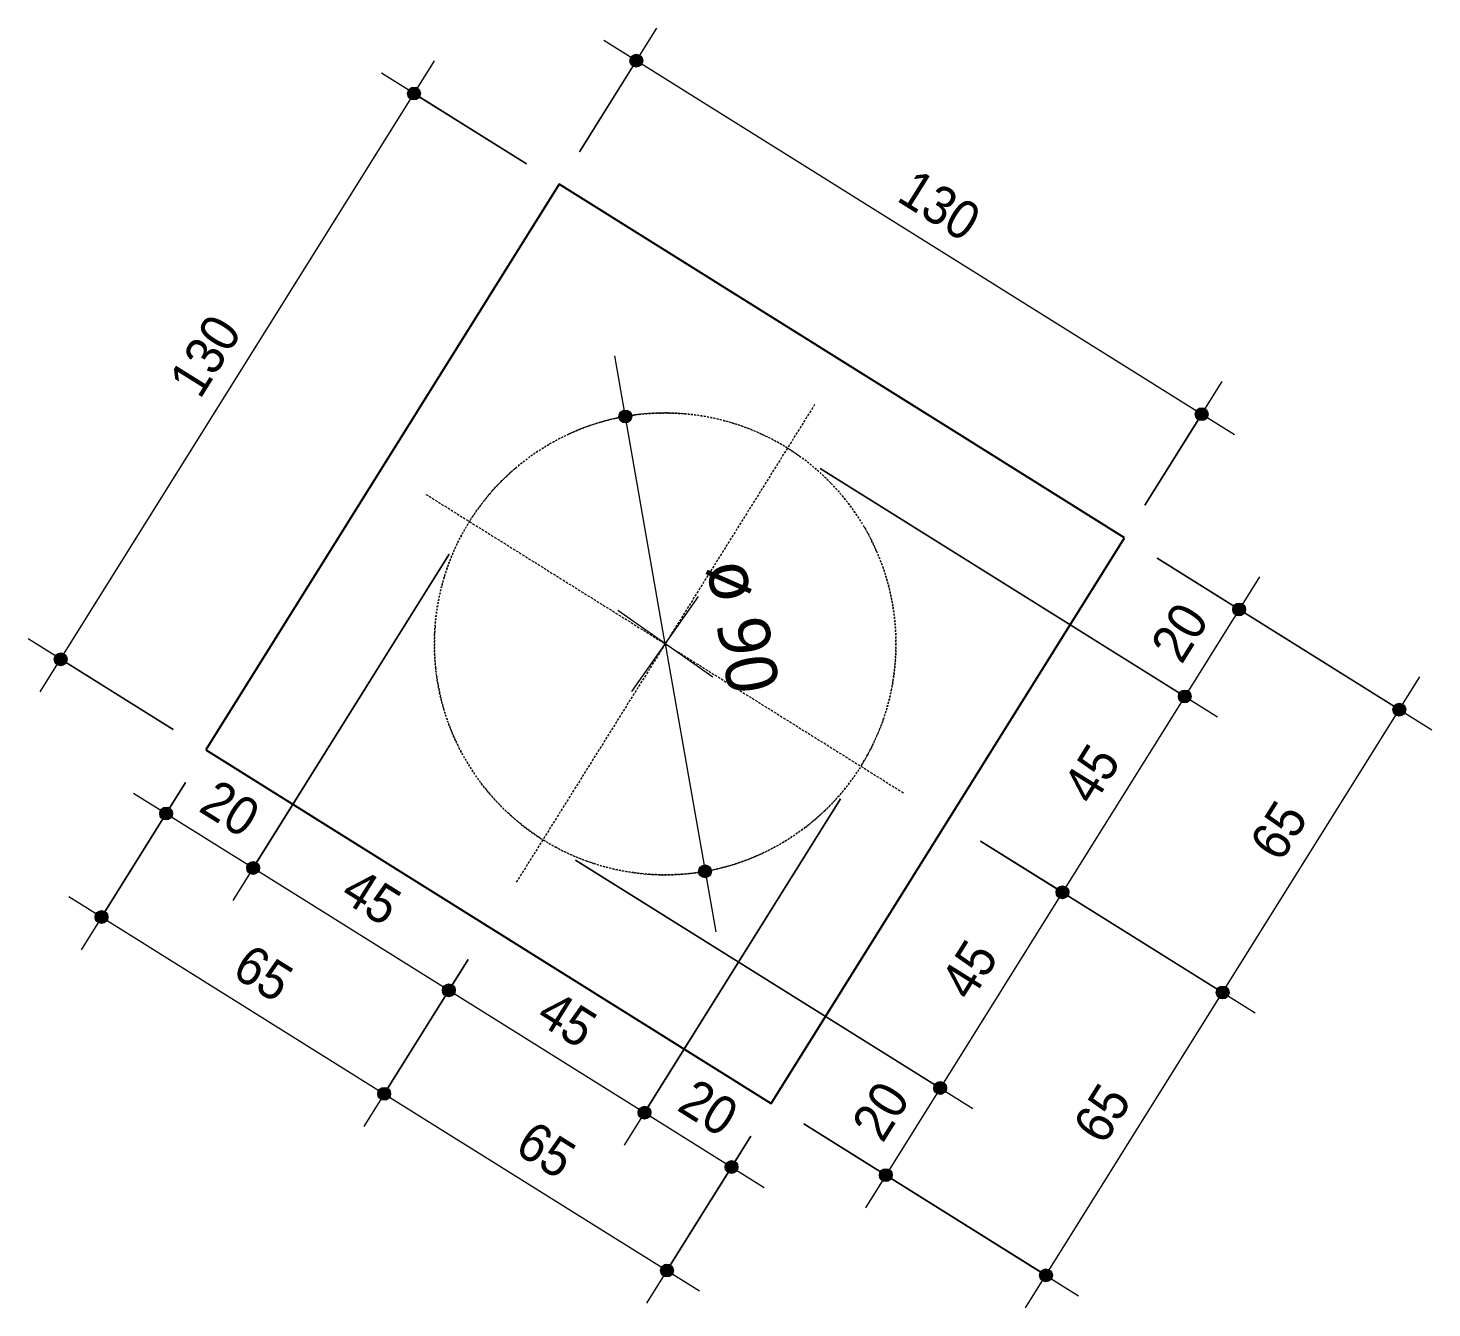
# Model space of a CAD drawing. Header units: centimetres. Extents: x -3523 to 38560, y -3196 to 88043.
# Drawn here: x 35797 to 36070.7, y 2698.8 to 2948.2 of the extents above; entities that cross this region are included whole.
import ezdxf

# ---------------------------------------------------------------- set-up
doc = ezdxf.new("R2010")
doc.units = ezdxf.units.CM
doc.linetypes.add('Hidden', pattern=[0.714375, 0.47625, -0.238125])
doc.linetypes.add('Traço', pattern=[0.635, 0.3175, -0.3175])
for name, color, linetype, lineweight in [('A-ANNO-DIMS', 7, 'Continuous', 9), ('A-ANNO-DIMS-50', 7, 'Continuous', 9), ('S-FNDN', 7, 'Continuous', 25), ('S-FNDN-HDLN', 7, 'Traço', 18)]:
    doc.layers.add(name, color=color, linetype=linetype, lineweight=lineweight)
doc.styles.add('Arial_2', font='arial.ttf', dxfattribs={"width": 0.9, "height": 7.5})
doc.styles.add('Gadugi_6', font='gadugi.ttf', dxfattribs={"height": 10})
doc.dimstyles.new('PED_1_5mm_ESQ_3', dxfattribs={"dimscale": 30.48, "dimtxt": 7.651945, "dimasz": 0.328084, "dimexe": 0.246063, "dimexo": 0.246063, "dimgap": 0.049213, "dimtad": 1, "dimdec": 1, "dimrnd": 0.5, "dimdsep": 46, "dimtxsty": 'Arial_2', "dimblk1": 'DOTSMALL', "dimblk2": 'DOTSMALL', "dimsah": 1, "dimcen": 0.09, "dimdle": 0.246063, "dimazin": 0, "dimtfac": 1, "dimtdec": 4, "dimtix": 1, "dimtmove": 0, "dimatfit": 3, "dimfxl": 1, "dimtvp": 1, "dimtolj": 1, "dimtzin": 0, "dimarcsym": 2})
doc.dimstyles.new('PED_Diâmetro_-_2_5_mm_GADUGI', dxfattribs={"dimscale": 30.48, "dimtxt": 10.371623, "dimasz": 0.328084, "dimexe": 0.393701, "dimexo": 0, "dimgap": 0.246063, "dimtad": 1, "dimjust": 3, "dimrnd": 0.01, "dimdsep": 46, "dimtxsty": 'Gadugi_6', "dimblk1": 'DOTSMALL', "dimblk2": 'DOTSMALL', "dimsah": 1, "dimcen": 0.09, "dimdle": 0.393701, "dimazin": 0, "dimtfac": 1, "dimtdec": 4, "dimtix": 1, "dimtmove": 0, "dimatfit": 2, "dimfxl": 1, "dimtvp": 1, "dimtolj": 1, "dimtzin": 0, "dimarcsym": 2})

# ---------------------------------------------------------------- blocks, each defined once
blk = doc.blocks.new('PED_BLRET-1EST_R01_2019 - 130x130x100-3763689-DT19 - BL190B')
at = {"layer": 'S-FNDN', "linetype": 'Hidden', "lineweight": 18}
for p, q in [((0, 55), (0, -55)), ((-55, 0), (55, 0))]:
    blk.add_line(p, q, dxfattribs=at)
at = {"layer": 'S-FNDN-HDLN'}
blk.add_circle((0, 0), 45, dxfattribs=at)
blk = doc.blocks.new('DIMBLOCK549-DT19 - BL190B')
at = {"layer": 'A-ANNO-DIMS-50'}
h = blk.add_hatch(color=256, dxfattribs=at)
edge = h.paths.add_edge_path(flags=0)
edge.add_arc((35872.25, 2935.46), 1.25, 0, 360)
h = blk.add_hatch(color=256, dxfattribs=at)
edge = h.paths.add_edge_path(flags=0)
edge.add_arc((35803.36, 2825.21), 1.25, 0, 360)
for p, q in [((35799.39, 2818.85), (35876.23, 2941.82)), ((35894.19, 2921.75), (35865.89, 2939.43)), ((35872.25, 2935.46), (35894.19, 2921.75)), ((35825.3, 2811.5), (35797, 2829.18)), ((35803.36, 2825.21), (35825.3, 2811.5))]:
    blk.add_line(p, q, dxfattribs=at)
for centre in [(35872.25, 2935.46), (35803.36, 2825.21)]:
    blk.add_circle(centre, 1.25, dxfattribs=at)
at = {"layer": 'A-ANNO-DIMS-50', "color": 0, "insert": (35824.16, 2879.7), "char_height": 7.5, "width": 18.6472, "attachment_point": 1, "rotation": 58, "line_spacing_factor": 0.941778, "style": 'Arial_2'}
blk.add_mtext('130', dxfattribs=at)
blk = doc.blocks.new('_DotSmall')
at = {"color": 0, "linetype": 'ByBlock', "const_width": 0.5}
blk.add_lwpolyline([(-0.0625, 0, 1), (0.0625, 0, 1)], format="xyb", close=True, dxfattribs=at)
blk = doc.blocks.new('DIMBLOCK550-DT19 - BL190B')
at = {"layer": 'A-ANNO-DIMS-50'}
h = blk.add_hatch(color=256, dxfattribs=at)
edge = h.paths.add_edge_path(flags=0)
edge.add_arc((35915.6, 2941.85), 1.25, 0, 360)
h = blk.add_hatch(color=256, dxfattribs=at)
edge = h.paths.add_edge_path(flags=0)
edge.add_arc((36025.85, 2872.96), 1.25, 0, 360)
for p, q in [((35904.53, 2924.13), (35919.57, 2948.21)), ((35909.24, 2945.83), (36032.21, 2868.99)), ((35915.6, 2941.85), (35904.53, 2924.13)), ((36014.77, 2855.24), (36029.82, 2879.32)), ((36025.85, 2872.96), (36014.77, 2855.24))]:
    blk.add_line(p, q, dxfattribs=at)
for centre in [(35915.6, 2941.85), (36025.85, 2872.96)]:
    blk.add_circle(centre, 1.25, dxfattribs=at)
at = {"layer": 'A-ANNO-DIMS-50', "color": 0, "insert": (35970.09, 2921.06), "char_height": 7.5, "width": 18.6472, "attachment_point": 1, "rotation": 328, "line_spacing_factor": 0.941778, "style": 'Arial_2'}
blk.add_mtext('130', dxfattribs=at)
blk = doc.blocks.new('DIMBLOCK551-DT19 - BL190B')
at = {"layer": 'A-ANNO-DIMS-50'}
h = blk.add_hatch(color=256, dxfattribs=at)
edge = h.paths.add_edge_path(flags=0)
edge.add_arc((35811.32, 2774.97), 1.25, 0, 360)
h = blk.add_hatch(color=256, dxfattribs=at)
edge = h.paths.add_edge_path(flags=0)
edge.add_arc((35866.44, 2740.53), 1.25, 0, 360)
for p, q in [((35827.69, 2801.17), (35807.35, 2768.61)), ((35811.32, 2774.97), (35827.69, 2801.17)), ((35804.96, 2778.95), (35866.44, 2740.53)), ((35882.81, 2766.72), (35862.47, 2734.17)), ((35866.44, 2740.53), (35882.81, 2766.72))]:
    blk.add_line(p, q, dxfattribs=at)
for centre in [(35811.32, 2774.97), (35866.44, 2740.53)]:
    blk.add_circle(centre, 1.25, dxfattribs=at)
at = {"layer": 'A-ANNO-DIMS-50', "color": 0, "insert": (35840.44, 2770.02), "char_height": 7.5, "width": 12.4315, "attachment_point": 1, "rotation": 328, "line_spacing_factor": 0.941778, "style": 'Arial_2'}
blk.add_mtext('65', dxfattribs=at)
blk = doc.blocks.new('DIMBLOCK552-DT19 - BL190B')
at = {"layer": 'A-ANNO-DIMS-50'}
h = blk.add_hatch(color=256, dxfattribs=at)
edge = h.paths.add_edge_path(flags=0)
edge.add_arc((35866.44, 2740.53), 1.25, 0, 360)
h = blk.add_hatch(color=256, dxfattribs=at)
edge = h.paths.add_edge_path(flags=0)
edge.add_arc((35921.57, 2706.08), 1.25, 0, 360)
for p, q in [((35882.81, 2766.72), (35862.47, 2734.17)), ((35866.44, 2740.53), (35882.81, 2766.72)), ((35866.44, 2740.53), (35927.93, 2702.11)), ((35937.93, 2732.28), (35917.59, 2699.72)), ((35921.57, 2706.08), (35937.93, 2732.28))]:
    blk.add_line(p, q, dxfattribs=at)
for centre in [(35866.44, 2740.53), (35921.57, 2706.08)]:
    blk.add_circle(centre, 1.25, dxfattribs=at)
at = {"layer": 'A-ANNO-DIMS-50', "color": 0, "insert": (35895.57, 2735.58), "char_height": 7.5, "width": 12.4315, "attachment_point": 1, "rotation": 328, "line_spacing_factor": 0.941778, "style": 'Arial_2'}
blk.add_mtext('65', dxfattribs=at)
blk = doc.blocks.new('DIMBLOCK553-DT19 - BL190B')
at = {"layer": 'A-ANNO-DIMS-50'}
h = blk.add_hatch(color=256, dxfattribs=at)
edge = h.paths.add_edge_path(flags=0)
edge.add_arc((36029.93, 2760.28), 1.25, 0, 360)
h = blk.add_hatch(color=256, dxfattribs=at)
edge = h.paths.add_edge_path(flags=0)
edge.add_arc((35995.48, 2705.16), 1.25, 0, 360)
for p, q in [((35982.71, 2789.78), (36036.29, 2756.31)), ((36029.93, 2760.28), (35982.71, 2789.78)), ((35991.51, 2698.8), (36029.93, 2760.28)), ((35948.27, 2734.66), (36001.84, 2701.18)), ((35995.48, 2705.16), (35948.27, 2734.66))]:
    blk.add_line(p, q, dxfattribs=at)
for centre in [(36029.93, 2760.28), (35995.48, 2705.16)]:
    blk.add_circle(centre, 1.25, dxfattribs=at)
at = {"layer": 'A-ANNO-DIMS-50', "color": 0, "insert": (36000.43, 2734.28), "char_height": 7.5, "width": 12.4315, "attachment_point": 1, "rotation": 58, "line_spacing_factor": 0.941778, "style": 'Arial_2'}
blk.add_mtext('65', dxfattribs=at)
blk = doc.blocks.new('DIMBLOCK554-DT19 - BL190B')
at = {"layer": 'A-ANNO-DIMS-50'}
h = blk.add_hatch(color=256, dxfattribs=at)
edge = h.paths.add_edge_path(flags=0)
edge.add_arc((36064.37, 2815.4), 1.25, 0, 360)
h = blk.add_hatch(color=256, dxfattribs=at)
edge = h.paths.add_edge_path(flags=0)
edge.add_arc((36029.93, 2760.28), 1.25, 0, 360)
for p, q in [((36017.16, 2844.91), (36070.73, 2811.43)), ((36064.37, 2815.4), (36017.16, 2844.91)), ((36029.93, 2760.28), (36068.35, 2821.76)), ((35982.71, 2789.78), (36036.29, 2756.31)), ((36029.93, 2760.28), (35982.71, 2789.78))]:
    blk.add_line(p, q, dxfattribs=at)
for centre in [(36064.37, 2815.4), (36029.93, 2760.28)]:
    blk.add_circle(centre, 1.25, dxfattribs=at)
at = {"layer": 'A-ANNO-DIMS-50', "color": 0, "insert": (36034.88, 2789.4), "char_height": 7.5, "width": 12.4315, "attachment_point": 1, "rotation": 58, "line_spacing_factor": 0.941778, "style": 'Arial_2'}
blk.add_mtext('65', dxfattribs=at)
blk = doc.blocks.new('DIMBLOCK555-DT19 - BL190B')
at = {"layer": 'A-ANNO-DIMS-50'}
h = blk.add_hatch(color=256, dxfattribs=at)
edge = h.paths.add_edge_path(flags=0)
edge.add_arc((35913.45, 2872.53), 1.25, 0, 360)
h = blk.add_hatch(color=256, dxfattribs=at)
edge = h.paths.add_edge_path(flags=0)
edge.add_arc((35929.01, 2783.88), 1.25, 0, 360)
for p, q in [((35921.23, 2828.2), (35911.38, 2884.35)), ((35914.73, 2818.94), (35927.73, 2837.47)), ((35930.49, 2821.71), (35911.97, 2834.7)), ((35921.23, 2828.2), (35931.08, 2772.06))]:
    blk.add_line(p, q, dxfattribs=at)
for centre in [(35913.45, 2872.53), (35929.01, 2783.88)]:
    blk.add_circle(centre, 1.25, dxfattribs=at)
for start, end in [(84.6724, 115.2302), (264.6724, 295.2302)]:
    blk.add_arc((35921.23, 2828.2), 45, start, end, dxfattribs=at)
at = {"layer": 'A-ANNO-DIMS-50', "color": 0, "insert": (35939.1, 2845.32), "char_height": 10, "width": 33.0532, "attachment_point": 1, "rotation": 279.9513, "line_spacing_factor": 1.02016, "style": 'Gadugi_6'}
blk.add_mtext('ø 90', dxfattribs=at)
blk = doc.blocks.new('DIMBLOCK556-DT19 - BL190B')
at = {"layer": 'A-ANNO-DIMS-50'}
h = blk.add_hatch(color=256, dxfattribs=at)
edge = h.paths.add_edge_path(flags=0)
edge.add_arc((36033.14, 2834.92), 1.25, 0, 360)
h = blk.add_hatch(color=256, dxfattribs=at)
edge = h.paths.add_edge_path(flags=0)
edge.add_arc((36022.54, 2817.96), 1.25, 0, 360)
for p, q in [((35951.44, 2862.39), (36028.9, 2813.99)), ((36022.54, 2817.96), (35951.44, 2862.39)), ((36017.16, 2844.91), (36039.5, 2830.95)), ((36033.14, 2834.92), (36017.16, 2844.91)), ((36037.11, 2841.28), (36022.54, 2817.96))]:
    blk.add_line(p, q, dxfattribs=at)
for centre in [(36033.14, 2834.92), (36022.54, 2817.96)]:
    blk.add_circle(centre, 1.25, dxfattribs=at)
at = {"layer": 'A-ANNO-DIMS-50', "color": 0, "insert": (36015.56, 2828.01), "char_height": 7.5, "width": 12.4315, "attachment_point": 1, "rotation": 58, "line_spacing_factor": 0.941778, "style": 'Arial_2'}
blk.add_mtext('20', dxfattribs=at)
blk = doc.blocks.new('DIMBLOCK557-DT19 - BL190B')
at = {"layer": 'A-ANNO-DIMS-50'}
h = blk.add_hatch(color=256, dxfattribs=at)
edge = h.paths.add_edge_path(flags=0)
edge.add_arc((36022.54, 2817.96), 1.25, 0, 360)
h = blk.add_hatch(color=256, dxfattribs=at)
edge = h.paths.add_edge_path(flags=0)
edge.add_arc((35998.69, 2779.8), 1.25, 0, 360)
for p, q in [((35951.44, 2862.39), (36028.9, 2813.99)), ((36022.54, 2817.96), (35951.44, 2862.39)), ((36022.54, 2817.96), (35998.69, 2779.8)), ((35982.71, 2789.78), (36005.05, 2775.83)), ((35998.69, 2779.8), (35982.71, 2789.78))]:
    blk.add_line(p, q, dxfattribs=at)
for centre in [(36022.54, 2817.96), (35998.69, 2779.8)]:
    blk.add_circle(centre, 1.25, dxfattribs=at)
at = {"layer": 'A-ANNO-DIMS-50', "color": 0, "insert": (35998.34, 2800.44), "char_height": 7.5, "width": 12.4315, "attachment_point": 1, "rotation": 58, "line_spacing_factor": 0.941778, "style": 'Arial_2'}
blk.add_mtext('45', dxfattribs=at)
blk = doc.blocks.new('DIMBLOCK558-DT19 - BL190B')
at = {"layer": 'A-ANNO-DIMS-50'}
h = blk.add_hatch(color=256, dxfattribs=at)
edge = h.paths.add_edge_path(flags=0)
edge.add_arc((35998.69, 2779.8), 1.25, 0, 360)
h = blk.add_hatch(color=256, dxfattribs=at)
edge = h.paths.add_edge_path(flags=0)
edge.add_arc((35974.84, 2741.64), 1.25, 0, 360)
for p, q in [((35982.71, 2789.78), (36005.05, 2775.83)), ((35998.69, 2779.8), (35982.71, 2789.78)), ((35903.74, 2786.07), (35981.21, 2737.66)), ((35974.84, 2741.64), (35903.74, 2786.07)), ((35998.69, 2779.8), (35974.84, 2741.64))]:
    blk.add_line(p, q, dxfattribs=at)
for centre in [(35998.69, 2779.8), (35974.84, 2741.64)]:
    blk.add_circle(centre, 1.25, dxfattribs=at)
at = {"layer": 'A-ANNO-DIMS-50', "color": 0, "insert": (35974.49, 2762.28), "char_height": 7.5, "width": 12.4315, "attachment_point": 1, "rotation": 58, "line_spacing_factor": 0.941778, "style": 'Arial_2'}
blk.add_mtext('45', dxfattribs=at)
blk = doc.blocks.new('DIMBLOCK559-DT19 - BL190B')
at = {"layer": 'A-ANNO-DIMS-50'}
h = blk.add_hatch(color=256, dxfattribs=at)
edge = h.paths.add_edge_path(flags=0)
edge.add_arc((35974.84, 2741.64), 1.25, 0, 360)
h = blk.add_hatch(color=256, dxfattribs=at)
edge = h.paths.add_edge_path(flags=0)
edge.add_arc((35964.25, 2724.68), 1.25, 0, 360)
for p, q in [((35903.74, 2786.07), (35981.21, 2737.66)), ((35974.84, 2741.64), (35903.74, 2786.07)), ((35974.84, 2741.64), (35960.27, 2718.32)), ((35948.27, 2734.66), (35970.61, 2720.7)), ((35964.25, 2724.68), (35948.27, 2734.66))]:
    blk.add_line(p, q, dxfattribs=at)
for centre in [(35974.84, 2741.64), (35964.25, 2724.68)]:
    blk.add_circle(centre, 1.25, dxfattribs=at)
at = {"layer": 'A-ANNO-DIMS-50', "color": 0, "insert": (35957.27, 2734.72), "char_height": 7.5, "width": 12.4315, "attachment_point": 1, "rotation": 58, "line_spacing_factor": 0.941778, "style": 'Arial_2'}
blk.add_mtext('20', dxfattribs=at)
blk = doc.blocks.new('DIMBLOCK560-DT19 - BL190B')
at = {"layer": 'A-ANNO-DIMS-50'}
h = blk.add_hatch(color=256, dxfattribs=at)
edge = h.paths.add_edge_path(flags=0)
edge.add_arc((35823.92, 2795.14), 1.25, 0, 360)
h = blk.add_hatch(color=256, dxfattribs=at)
edge = h.paths.add_edge_path(flags=0)
edge.add_arc((35840.88, 2784.54), 1.25, 0, 360)
for p, q in [((35879.09, 2845.69), (35836.91, 2778.18)), ((35840.88, 2784.54), (35879.09, 2845.69)), ((35827.69, 2801.17), (35819.95, 2788.78)), ((35823.92, 2795.14), (35827.69, 2801.17)), ((35817.56, 2799.11), (35840.88, 2784.54))]:
    blk.add_line(p, q, dxfattribs=at)
for centre in [(35823.92, 2795.14), (35840.88, 2784.54)]:
    blk.add_circle(centre, 1.25, dxfattribs=at)
at = {"layer": 'A-ANNO-DIMS-50', "color": 0, "insert": (35833.97, 2802.12), "char_height": 7.5, "width": 12.4315, "attachment_point": 1, "rotation": 328, "line_spacing_factor": 0.941778, "style": 'Arial_2'}
blk.add_mtext('20', dxfattribs=at)
blk = doc.blocks.new('DIMBLOCK561-DT19 - BL190B')
at = {"layer": 'A-ANNO-DIMS-50'}
h = blk.add_hatch(color=256, dxfattribs=at)
edge = h.paths.add_edge_path(flags=0)
edge.add_arc((35840.88, 2784.54), 1.25, 0, 360)
h = blk.add_hatch(color=256, dxfattribs=at)
edge = h.paths.add_edge_path(flags=0)
edge.add_arc((35879.05, 2760.7), 1.25, 0, 360)
for p, q in [((35879.09, 2845.69), (35836.91, 2778.18)), ((35840.88, 2784.54), (35879.09, 2845.69)), ((35840.88, 2784.54), (35879.05, 2760.7)), ((35882.81, 2766.72), (35875.07, 2754.33)), ((35879.05, 2760.7), (35882.81, 2766.72))]:
    blk.add_line(p, q, dxfattribs=at)
for centre in [(35840.88, 2784.54), (35879.05, 2760.7)]:
    blk.add_circle(centre, 1.25, dxfattribs=at)
at = {"layer": 'A-ANNO-DIMS-50', "color": 0, "insert": (35861.53, 2784.89), "char_height": 7.5, "width": 12.4315, "attachment_point": 1, "rotation": 328, "line_spacing_factor": 0.941778, "style": 'Arial_2'}
blk.add_mtext('45', dxfattribs=at)
blk = doc.blocks.new('DIMBLOCK562-DT19 - BL190B')
at = {"layer": 'A-ANNO-DIMS-50'}
h = blk.add_hatch(color=256, dxfattribs=at)
edge = h.paths.add_edge_path(flags=0)
edge.add_arc((35879.05, 2760.7), 1.25, 0, 360)
h = blk.add_hatch(color=256, dxfattribs=at)
edge = h.paths.add_edge_path(flags=0)
edge.add_arc((35917.21, 2736.85), 1.25, 0, 360)
for p, q in [((35955.42, 2798), (35913.23, 2730.49)), ((35917.21, 2736.85), (35955.42, 2798)), ((35882.81, 2766.72), (35875.07, 2754.33)), ((35879.05, 2760.7), (35882.81, 2766.72)), ((35879.05, 2760.7), (35917.21, 2736.85))]:
    blk.add_line(p, q, dxfattribs=at)
for centre in [(35879.05, 2760.7), (35917.21, 2736.85)]:
    blk.add_circle(centre, 1.25, dxfattribs=at)
at = {"layer": 'A-ANNO-DIMS-50', "color": 0, "insert": (35899.69, 2761.05), "char_height": 7.5, "width": 12.4315, "attachment_point": 1, "rotation": 328, "line_spacing_factor": 0.941778, "style": 'Arial_2'}
blk.add_mtext('45', dxfattribs=at)
blk = doc.blocks.new('DIMBLOCK563-DT19 - BL190B')
at = {"layer": 'A-ANNO-DIMS-50'}
h = blk.add_hatch(color=256, dxfattribs=at)
edge = h.paths.add_edge_path(flags=0)
edge.add_arc((35917.21, 2736.85), 1.25, 0, 360)
h = blk.add_hatch(color=256, dxfattribs=at)
edge = h.paths.add_edge_path(flags=0)
edge.add_arc((35934.17, 2726.25), 1.25, 0, 360)
for p, q in [((35955.42, 2798), (35913.23, 2730.49)), ((35917.21, 2736.85), (35955.42, 2798)), ((35917.21, 2736.85), (35940.53, 2722.28)), ((35937.93, 2732.28), (35930.19, 2719.89)), ((35934.17, 2726.25), (35937.93, 2732.28))]:
    blk.add_line(p, q, dxfattribs=at)
for centre in [(35917.21, 2736.85), (35934.17, 2726.25)]:
    blk.add_circle(centre, 1.25, dxfattribs=at)
at = {"layer": 'A-ANNO-DIMS-50', "color": 0, "insert": (35927.25, 2743.82), "char_height": 7.5, "width": 12.4315, "attachment_point": 1, "rotation": 328, "line_spacing_factor": 0.941778, "style": 'Arial_2'}
blk.add_mtext('20', dxfattribs=at)

msp = doc.modelspace()

# ---------------------------------------------------------------- linework, layer by layer
at = {"layer": 'S-FNDN'}
for p, q in [((35900.552, 2917.772), (35831.662, 2807.526)), ((35960.943, 2880.035), (35900.552, 2917.772)), ((35977.056, 2869.967), (35960.943, 2880.035)), ((36010.798, 2848.882), (35977.056, 2869.967)), ((35941.908, 2738.636), (36010.798, 2848.882)), ((35831.662, 2807.526), (35941.908, 2738.636))]:
    msp.add_line(p, q, dxfattribs=at)
at = {"layer": 'S-FNDN-HDLN'}
for start, end in [(99.73685, 108.14584), (96.32467, 99.65097), (89.46466, 96.02762), (85.52468, 89.36137), (79.15287, 85.33757), (75.0538, 79.02322), (68.75913, 74.91717), (109.98736, 120.16097), (108.86707, 109.91383), (64.70135, 68.5849), (58.15246, 64.59369), (120.24144, 123.09269), (54.40433, 57.88666), (123.4811, 130.42302), (46.62063, 54.31546), (130.51855, 134.21891), (44.13722, 46.05966), (134.43852, 140.71583), (33.88906, 44.06151), (140.83346, 144.77814), (144.93129, 148), (31.33681, 33.81105), (151.22186, 155.16654), (148, 151.06871), (23.63129, 30.87781), (155.28417, 161.56148), (19.93502, 23.53921), (161.78109, 165.48145), (13.34623, 19.69452), (165.57698, 172.5189), (9.31472, 13.2338), (172.90731, 175.75856), (3.00919, 9.15171), (175.83903, 186.01264), (358.90351, 2.86477), (352.55638, 358.78017), (186.08617, 187.13293), (348.57777, 352.35432), (187.85416, 196.26315), (341.75442, 348.47851), (196.34903, 199.67533), (199.97238, 206.53534), (328.50484, 338.21168), (338.29477, 341.41779), (206.63863, 210.47532), (210.66243, 216.84713), (317.78832, 327.49516), (216.97678, 220.9462), (221.08283, 227.24087), (314.58221, 317.70523), (227.4151, 231.29865), (307.52149, 314.24558), (231.40631, 237.84754), (303.64568, 307.42223), (238.11334, 241.59567), (297.21983, 303.44362), (241.68454, 249.37937), (286.84829, 292.99081), (293.13523, 297.09649), (249.94034, 251.86278), (251.93849, 262.11094), (276.30548, 282.65377), (282.7662, 286.68528), (262.18895, 264.66319), (265.12219, 272.36871), (272.46079, 276.06498)]:
    msp.add_arc((35921.23, 2828.204), 45, start, end, dxfattribs=at)

# ---------------------------------------------------------------- block references
at = {"layer": 'S-FNDN', "linetype": 'Hidden', "lineweight": 18, "rotation": 328.0000000000001}
msp.add_blockref('PED_BLRET-1EST_R01_2019 - 130x130x100-3763689-DT19 - BL190B', (35921.23, 2828.204), dxfattribs=at)

# ---------------------------------------------------------------- dimensions: what is measured, and where the dimension line sits
at = {"layer": 'A-ANNO-DIMS'}
for base, p1, p2, angle, override, picture, middle in [((36025.846, 2872.964), (35900.552, 2917.772), (36010.798, 2848.882), 328, {"dimpost": '<>', "dimfxl": 130}, 'DIMBLOCK550-DT19 - BL190B', (35973.548, 2911.931)), ((35872.252, 2935.455), (35831.662, 2807.526), (35900.552, 2917.772), 58, {"dimpost": '<>', "dimfxl": 130}, 'DIMBLOCK549-DT19 - BL190B', (35833.286, 2883.157)), ((36022.538, 2817.963), (36010.798, 2848.882), (35945.076, 2866.366), 58, {"dimpost": '<>', "dimfxl": 68.007353}, 'DIMBLOCK556-DT19 - BL190B', (36023.317, 2829.267)), ((35998.691, 2779.801), (35945.076, 2866.366), (35976.353, 2793.759), 58, {"dimpost": '<>', "dimfxl": 79.056942}, 'DIMBLOCK557-DT19 - BL190B', (36006.108, 2801.698)), ((35840.884, 2784.542), (35831.662, 2807.526), (35883.068, 2852.05), 328, {"dimpost": '<>', "dimfxl": 68.007353}, 'DIMBLOCK560-DT19 - BL190B', (35835.227, 2794.36)), ((35879.046, 2760.695), (35883.068, 2852.05), (35886.785, 2773.081), 328, {"dimpost": '<>', "dimfxl": 79.056942}, 'DIMBLOCK561-DT19 - BL190B', (35862.781, 2777.125)), ((36064.374, 2815.404), (35976.353, 2793.759), (36010.798, 2848.882), 58, {"dimpost": '<>', "dimfxl": 65}, 'DIMBLOCK554-DT19 - BL190B', (36042.632, 2790.667)), ((35866.444, 2740.528), (35831.662, 2807.526), (35886.785, 2773.081), 328, {"dimpost": '<>', "dimfxl": 65}, 'DIMBLOCK551-DT19 - BL190B', (35841.707, 2762.27)), ((35917.208, 2736.849), (35886.785, 2773.081), (35959.392, 2804.358), 328, {"dimpost": '<>', "dimfxl": 79.056942}, 'DIMBLOCK562-DT19 - BL190B', (35900.943, 2753.279)), ((35934.169, 2726.251), (35959.392, 2804.358), (35941.908, 2738.636), 328, {"dimpost": '<>', "dimfxl": 68.007353}, 'DIMBLOCK563-DT19 - BL190B', (35928.513, 2736.069)), ((35974.845, 2741.638), (35976.353, 2793.759), (35897.384, 2790.042), 58, {"dimpost": '<>', "dimfxl": 79.056942}, 'DIMBLOCK558-DT19 - BL190B', (35982.262, 2763.536)), ((36029.929, 2760.281), (35941.908, 2738.636), (35976.353, 2793.759), 58, {"dimpost": '<>', "dimfxl": 65}, 'DIMBLOCK553-DT19 - BL190B', (36008.187, 2735.544)), ((35964.247, 2724.678), (35897.384, 2790.042), (35941.908, 2738.636), 58, {"dimpost": '<>', "dimfxl": 68.007353}, 'DIMBLOCK559-DT19 - BL190B', (35965.026, 2735.982)), ((35921.567, 2706.084), (35886.785, 2773.081), (35941.908, 2738.636), 328, {"dimpost": '<>', "dimfxl": 65}, 'DIMBLOCK552-DT19 - BL190B', (35896.83, 2727.826))]:
    dim = msp.add_linear_dim(base=base, p1=p1, p2=p2, angle=angle, dimstyle='PED_1_5mm_ESQ_3', override=override, dxfattribs=at)
    dim.commit()
    dim.dimension.update_dxf_attribs({"geometry": picture, "text_midpoint": middle})
dim = msp.add_diameter_dim_2p(p1=(35913.453, 2872.527), p2=(35929.006, 2783.881), dimstyle='PED_Diâmetro_-_2_5_mm_GADUGI', override={"dimpost": 'ø<>'}, dxfattribs=at)
dim.commit()
dim.dimension.update_dxf_attribs({"geometry": 'DIMBLOCK555-DT19 - BL190B', "text_midpoint": (35933.906, 2830.428)})

doc.saveas('drawing.dxf')
